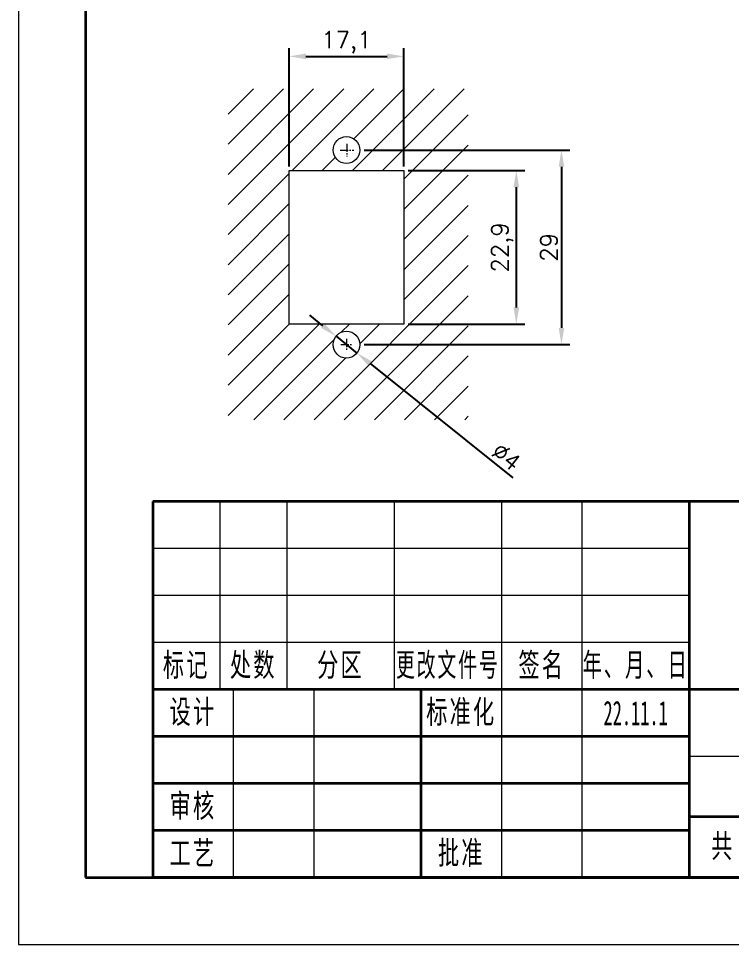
# Model space of a CAD drawing. Header units: millimetres. Extents: x -105 to 105, y -148 to 148.
# Drawn here: x -105 to 1.3, y -148.5 to -10.5 of the extents above; entities that cross this region are included whole.
import ezdxf
from ezdxf.enums import TextEntityAlignment as Align

# ---------------------------------------------------------------- set-up
doc = ezdxf.new("R2010")
doc.units = ezdxf.units.MM
doc.header["$PDSIZE"] = -5
doc.linetypes.add('点画线', pattern=[18, 12, -2, 2, -2])
doc.layers.get('0').update_dxf_attribs({"lineweight": 18})
for name, color, linetype, lineweight in [('尺寸线层', 3, 'Continuous', 18), ('粗实线层', 7, 'Continuous', 35), ('细实线层', 7, 'Continuous', 18)]:
    doc.layers.add(name, color=color, linetype=linetype, lineweight=lineweight)
doc.styles.get("Standard").update_dxf_attribs({"font": 'txt.shx'})
doc.styles.add('标准', font='', dxfattribs={"width": 0.667, "height": 2})
doc.styles.get('标准').set_extended_font_data('SimSun')
doc.dimstyles.get("Standard").update_dxf_attribs({"dimtxt": 0.18, "dimasz": 0.18, "dimexe": 0.18, "dimexo": 0.0625, "dimgap": 0.09, "dimtad": 0, "dimtih": 1, "dimtoh": 1, "dimdec": 4, "dimzin": 0, "dimdsep": 46, "dimtxsty": 'Standard', "dimcen": 0.09, "dimdle": 0.36, "dimadec": 0, "dimazin": 0, "dimtfac": 1, "dimtdec": 4, "dimtofl": 0, "dimtmove": 0, "dimatfit": 3, "dimfxl": 1, "dimtolj": 1, "dimarcsym": 0})

# ---------------------------------------------------------------- blocks, each defined once
blk = doc.blocks.new('$CAXA_FRAME_13B17AC1$')
at = {"layer": '粗实线层'}
for p, q in [((-95, 138.5), (-95, -138.5)), ((-95, -138.5), (95, -138.5))]:
    blk.add_line(p, q, dxfattribs=at)
at = {"layer": '细实线层'}
for p, q in [((-105, 148.5), (-105, -148.5)), ((-105, -148.5), (105, -148.5))]:
    blk.add_line(p, q, dxfattribs=at)
blk = doc.blocks.new('*D36')
at = {"color": 0, "lineweight": -2, "transparency": 16777216}
for p, q in [((-64.66, -32.53), (-64.66, -14.89)), ((-47.56, -32.53), (-47.56, -14.89)), ((-62.16, -16.14), (-50.06, -16.14))]:
    blk.add_line(p, q, dxfattribs=at)
at = {"color": 0, "linetype": '点画线', "transparency": 16777216}
for points in [[(-62.16, -15.72), (-62.16, -16.55), (-64.66, -16.14)], [(-50.06, -15.72), (-50.06, -16.55), (-47.56, -16.14)]]:
    blk.add_solid(points, dxfattribs=at)
at = {"layer": 'Defpoints', "color": 0, "linetype": '点画线', "transparency": 16777216}
for p in [(-47.56, -16.14), (-64.66, -33.15), (-47.56, -33.15)]:
    blk.add_point(p, dxfattribs=at)
at = {"color": 0, "linetype": '点画线', "transparency": 16777216, "insert": (-56.11, -14.05), "char_height": 2.5, "attachment_point": 5}
blk.add_mtext('\\A1;17,1', dxfattribs=at)
blk = doc.blocks.new('*D35')
at = {"color": 0, "lineweight": -2, "transparency": 16777216}
for p, q in [((-46.93, -33.15), (-29.54, -33.15)), ((-30.79, -35.65), (-30.79, -53.55)), ((-46.93, -56.05), (-29.54, -56.05))]:
    blk.add_line(p, q, dxfattribs=at)
at = {"color": 0, "linetype": '点画线', "transparency": 16777216}
for points in [[(-31.21, -35.65), (-30.37, -35.65), (-30.79, -33.15)], [(-31.21, -53.55), (-30.37, -53.55), (-30.79, -56.05)]]:
    blk.add_solid(points, dxfattribs=at)
at = {"layer": 'Defpoints', "color": 0, "linetype": '点画线', "transparency": 16777216}
for p in [(-47.56, -33.15), (-47.56, -56.05), (-30.79, -56.05)]:
    blk.add_point(p, dxfattribs=at)
at = {"color": 0, "linetype": '点画线', "transparency": 16777216, "insert": (-32.87, -44.6), "char_height": 2.5, "attachment_point": 5, "rotation": 90}
blk.add_mtext('\\A1;22,9', dxfattribs=at)
blk = doc.blocks.new('*D37')
at = {"color": 0, "lineweight": -2, "transparency": 16777216}
for p, q in [((-53.48, -30.1), (-22.81, -30.1)), ((-24.06, -32.6), (-24.06, -56.6)), ((-53.48, -59.1), (-22.81, -59.1))]:
    blk.add_line(p, q, dxfattribs=at)
at = {"color": 0, "linetype": '点画线', "transparency": 16777216}
for points in [[(-24.48, -32.6), (-23.64, -32.6), (-24.06, -30.1)], [(-24.48, -56.6), (-23.64, -56.6), (-24.06, -59.1)]]:
    blk.add_solid(points, dxfattribs=at)
at = {"layer": 'Defpoints', "color": 0, "linetype": '点画线', "transparency": 16777216}
for p in [(-54.11, -30.1), (-54.11, -59.1), (-24.06, -59.1)]:
    blk.add_point(p, dxfattribs=at)
at = {"color": 0, "linetype": '点画线', "transparency": 16777216, "insert": (-25.94, -44.6), "char_height": 2.5, "attachment_point": 5, "rotation": 90}
blk.add_mtext('\\A1;29', dxfattribs=at)
blk = doc.blocks.new('*D38')
at = {"color": 0, "lineweight": -2, "transparency": 16777216}
for p, q in [((-59.62, -56.29), (-61.57, -54.73)), ((-57.67, -57.85), (-54.55, -60.35)), ((-52.6, -61.92), (-31.32, -78.97))]:
    blk.add_line(p, q, dxfattribs=at)
at = {"color": 0, "linetype": '点画线', "transparency": 16777216}
for points in [[(-59.36, -55.96), (-59.88, -56.61), (-57.67, -57.85)], [(-52.34, -61.59), (-52.86, -62.24), (-54.55, -60.35)]]:
    blk.add_solid(points, dxfattribs=at)
at = {"layer": 'Defpoints', "color": 0, "linetype": '点画线', "transparency": 16777216}
for p in [(-57.67, -57.85), (-54.55, -60.35)]:
    blk.add_point(p, dxfattribs=at)
at = {"color": 0, "linetype": '点画线', "transparency": 16777216, "insert": (-32.26, -75.81), "char_height": 2.5, "attachment_point": 5, "rotation": 321.2858}
blk.add_mtext('\\A1;∅4', dxfattribs=at)

msp = doc.modelspace()

# ---------------------------------------------------------------- hatches: boundary and pattern name
h = msp.add_hatch()
h.set_pattern_fill('ANSI31', color=256)
h.set_pattern_definition([(45, (-6.4482, -11.3092), (-2.24506, 2.24506), [])])
h.paths.add_polyline_path([(-37.97, -20.967), (-73.759, -20.967), (-73.759, -70.285), (-37.97, -70.285)])
h.paths.add_polyline_path([(-64.657, -33.154), (-47.557, -33.154), (-47.557, -56.054), (-64.657, -56.054)], flags=16)
h.paths.add_polyline_path([(-54.107, -30.104, -1), (-58.107, -30.104, -1)], flags=16)
h.paths.add_polyline_path([(-54.107, -59.104, -1), (-58.107, -59.104, -1)], flags=16)

# ---------------------------------------------------------------- linework, layer by layer
at = {"linetype": '点画线', "ltscale": 0.1}
for p, q in [((-57.04, -30.104), (-55.032, -30.104)), ((-56.036, -29.173), (-56.036, -31.061)), ((-56.964, -59.104), (-55.211, -59.104)), ((-56.087, -58.26), (-56.087, -59.855))]:
    msp.add_line(p, q, dxfattribs=at)
for p, q in [((-64.657, -33.154), (-47.557, -33.154)), ((-64.657, -56.054), (-64.657, -33.154)), ((-47.557, -33.154), (-47.557, -56.054)), ((-47.557, -56.054), (-64.657, -56.054))]:
    msp.add_line(p, q)
for centre in [(-56.107, -30.104), (-56.107, -59.104)]:
    msp.add_circle(centre, 2)
at = {"layer": '粗实线层', "color": 7}
for p, q in [((95, -82.5), (-85, -82.5)), ((-85, -82.5), (-85, -138.5)), ((-5, -82.5), (-5, -138.5)), ((45, -110.5), (-85, -110.5)), ((-45, -110.5), (-45, -138.5)), ((-5, -117.5), (-85, -117.5)), ((-5, -124.5), (-85, -124.5)), ((95, -129.5), (-5, -129.5)), ((-5, -131.5), (-85, -131.5)), ((95, -138.5), (-85, -138.5))]:
    msp.add_line(p, q, dxfattribs=at)
at = {"layer": '细实线层', "color": 7}
for p, q in [((-75, -82.5), (-75, -110.5)), ((-65, -82.5), (-65, -110.5)), ((-49, -82.5), (-49, -110.5)), ((-33, -82.5), (-33, -138.5)), ((-21, -82.5), (-21, -138.5)), ((-5, -89.5), (-85, -89.5)), ((-5, -96.5), (-85, -96.5)), ((-5, -103.5), (-85, -103.5)), ((-73, -110.5), (-73, -138.5)), ((-61, -110.5), (-61, -138.5)), ((45, -120.5), (-5, -120.5))]:
    msp.add_line(p, q, dxfattribs=at)

# ---------------------------------------------------------------- block references
at = {"layer": '粗实线层'}
msp.add_blockref('$CAXA_FRAME_13B17AC1$', (0, 0), dxfattribs=at)

# ---------------------------------------------------------------- texts
at = {"layer": '尺寸线层', "color": 7, "attachment_point": 5, "line_spacing_factor": 0.963108, "style": '标准'}
for s, insert, char_height, width in [('\\T1.1;标记', (-80, -107), 3.4806, 18), ('\\T1.1;处数', (-70, -107), 3.4806, 18), ('\\T1.1;分区', (-57, -107), 3.4806, 30), ('\\T1.1;{\\W0.592404;更改文件号}', (-41, -107), 3.48056, 30), ('\\T1.1;签名', (-27, -107), 3.4806, 22), ('\\T1.1;{\\W0.605422;年、月、日}', (-13, -107), 3.48056, 30), ('\\T1.1;设计', (-79, -114), 3.4806, 22), ('\\T1.1;标准化', (-39, -114), 3.4806, 22), ('\\T1.1;审核', (-79, -128), 3.4806, 22), ('\\T1.1;共', (0, -134), 3.4806, 8), ('\\T1.1;工艺', (-79, -135), 3.4806, 22), ('\\T1.1;批准', (-39, -135), 3.4806, 22)]:
    msp.add_mtext(s, dxfattribs=dict(at, insert=insert, char_height=char_height, width=width))
at = {"layer": '尺寸线层', "color": 7, "style": '标准', "width": 0.554163}
msp.add_attdef('22.11.1', text='', height=3.633, dxfattribs=at).set_placement((-13, -114), align=Align.MIDDLE_CENTER)

# ---------------------------------------------------------------- dimensions: what is measured, and where the dimension line sits
at = {"linetype": '点画线'}
dim = msp.add_linear_dim(base=(-47.557, -16.137), p1=(-64.657, -33.154), p2=(-47.557, -33.154), dimstyle='Standard', override={"dimtxt": 2.5, "dimasz": 2.5, "dimexe": 1.25, "dimexo": 0.625, "dimgap": 0.625, "dimtad": 1, "dimtih": 0, "dimtoh": 0, "dimdec": 2, "dimzin": 8, "dimdsep": 44, "dimdle": 5, "dimtdec": 2, "dimtofl": 1, "dimatfit": 0, "dimarcsym": 1}, dxfattribs=at)
dim.commit()
dim.dimension.update_dxf_attribs({"geometry": '*D36', "text_midpoint": (-56.107, -16.137), "dimtype": 160})
for base, p1, p2, picture, middle in [((-24.06, -59.104), (-54.107, -30.104), (-54.107, -59.104), '*D37', (-25.935, -44.604)), ((-30.791, -56.054), (-47.557, -33.154), (-47.557, -56.054), '*D35', (-32.874, -44.604))]:
    dim = msp.add_linear_dim(base=base, p1=p1, p2=p2, angle=90, dimstyle='Standard', override={"dimtxt": 2.5, "dimasz": 2.5, "dimexe": 1.25, "dimexo": 0.625, "dimgap": 0.625, "dimtad": 1, "dimtih": 0, "dimtoh": 0, "dimdec": 2, "dimzin": 8, "dimdsep": 44, "dimdle": 5, "dimtdec": 2, "dimtofl": 1, "dimatfit": 0, "dimarcsym": 1}, dxfattribs=at)
    dim.commit()
    dim.dimension.update_dxf_attribs({"geometry": picture, "text_midpoint": middle})
dim = msp.add_diameter_dim_2p(p1=(-57.668, -57.853), p2=(-54.547, -60.355), dimstyle='Standard', override={"dimtxt": 2.5, "dimasz": 2.5, "dimexe": 1.25, "dimexo": 0.625, "dimgap": 0.625, "dimtad": 1, "dimtih": 0, "dimtoh": 0, "dimdec": 2, "dimzin": 8, "dimdsep": 44, "dimdle": 5, "dimtdec": 2, "dimtofl": 1, "dimatfit": 0, "dimarcsym": 1}, dxfattribs=at)
dim.commit()
dim.dimension.update_dxf_attribs({"geometry": '*D38', "text_midpoint": (-33.435, -77.277), "dimtype": 163})

doc.saveas('drawing.dxf')
